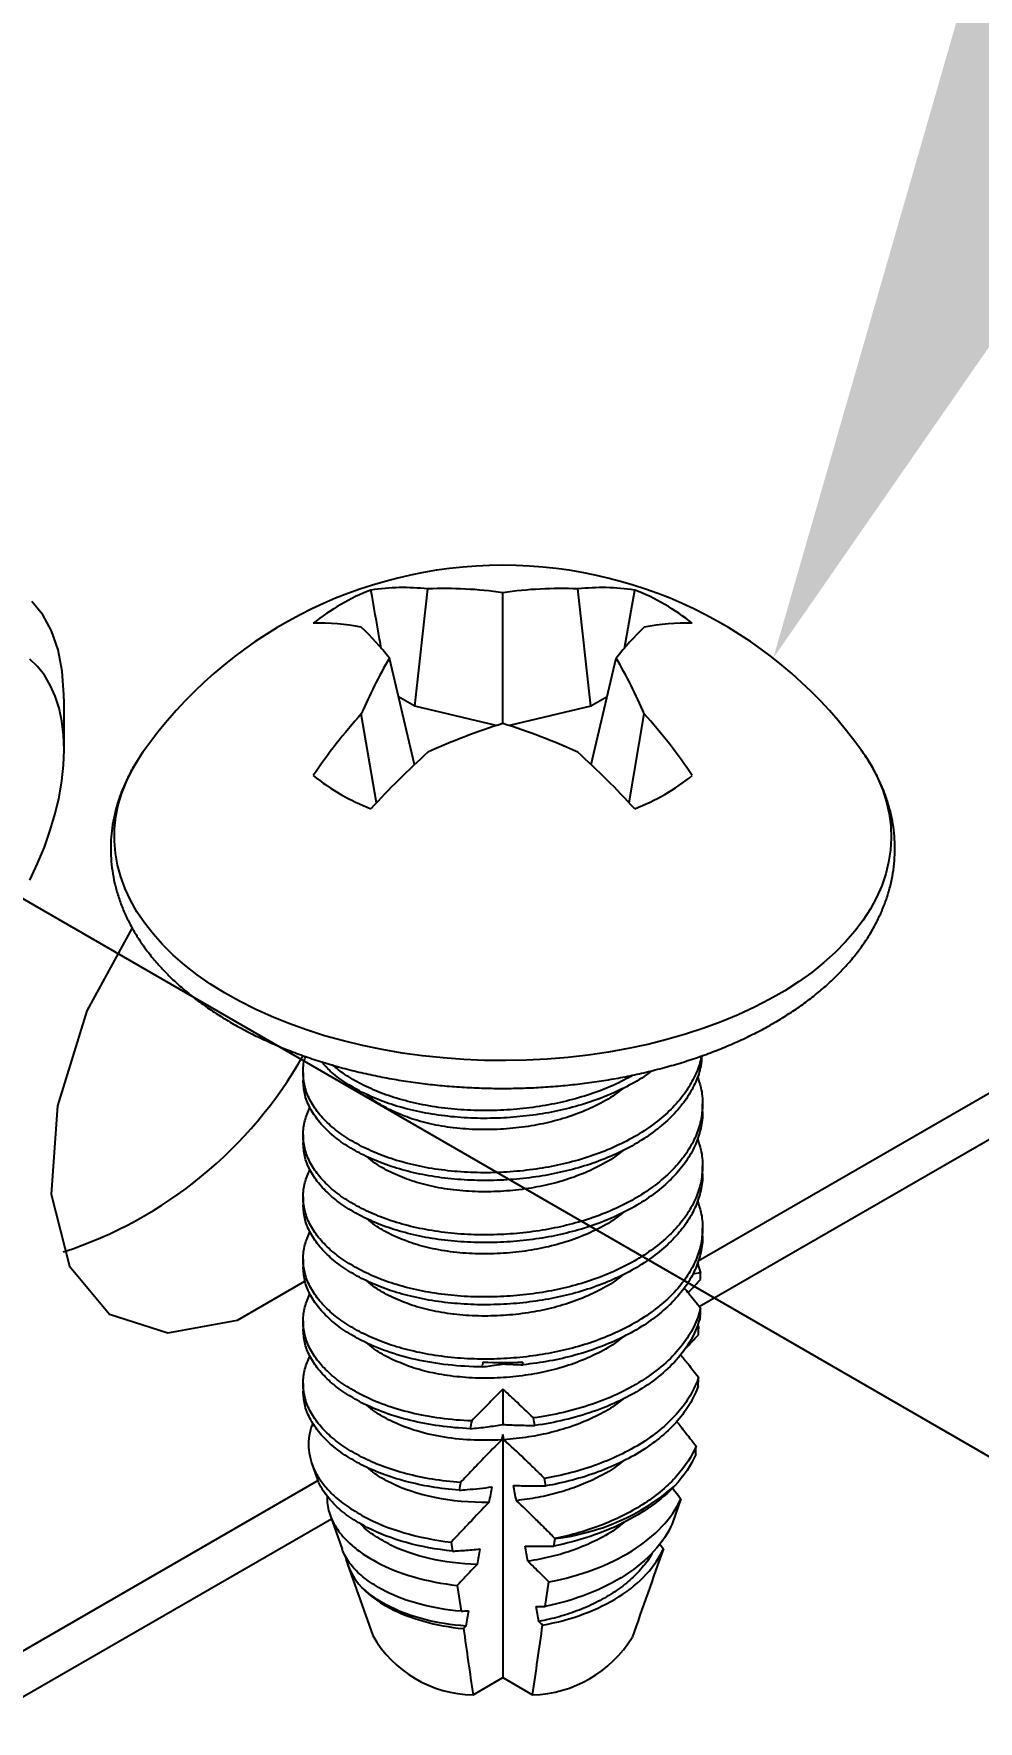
# Model space of a CAD drawing. Extents: x -3.9 to 19, y -12.2 to 0.
# Drawn here: x 5.119 to 5.507, y -4.594 to -3.901 of the extents above; entities that cross this region are included whole.
import ezdxf
from ezdxf import colors
from ezdxf.entities.mleader import LeaderData, LeaderLine
from ezdxf.math import Vec2, Vec3

# ---------------------------------------------------------------- set-up
doc = ezdxf.new("R2010")
doc.units = 0
doc.header["$LTSCALE"] = 0.5
doc.header["$MEASUREMENT"] = 0
doc.linetypes.add('CENTER', pattern=[2, 1.25, -0.25, 0.25, -0.25])
for name, color, linetype in [('Centerline', 210, 'CENTER'), ('FAB DWG', 221, 'CONTINUOUS'), ('Hardware', 242, 'CONTINUOUS'), ('Housing', 150, 'CONTINUOUS'), ('WallMount Bracket', 190, 'CONTINUOUS')]:
    doc.layers.add(name, color=color, linetype=linetype)
doc.styles.get("Standard").update_dxf_attribs({"font": 'arial.ttf'})

msp = doc.modelspace()

# ---------------------------------------------------------------- linework, layer by layer
at = {"layer": 'Centerline', "transparency": 16777216}
msp.add_line((5.076531, -4.234869), (7.29864, -5.517804), dxfattribs=at)
at = {"layer": 'Hardware', "linetype": 'Continuous', "lineweight": 25, "transparency": 16777216}
for p, q in [((5.275226, -4.177555), (5.280551, -4.129423)), ((5.347536, -4.177555), (5.342212, -4.129423)), ((5.361287, -4.153834), (5.365534, -4.129866)), ((5.311381, -4.184674), (5.311381, -4.130952)), ((5.275078, -4.201562), (5.264853, -4.157813)), ((5.347685, -4.201562), (5.35791, -4.157813)), ((5.131204, -4.195461), (5.131204, -4.174598)), ((5.275226, -4.177555), (5.268569, -4.173712)), ((5.308647, -4.185547), (5.275226, -4.177555)), ((5.347536, -4.177555), (5.314115, -4.185547)), ((5.354194, -4.173712), (5.347536, -4.177555)), ((5.259521, -4.217225), (5.253286, -4.180759)), ((5.363242, -4.217225), (5.369477, -4.180759)), ((5.229382, -4.328108), (5.229382, -4.331297)), ((5.393381, -4.344056), (5.393381, -4.340866)), ((5.229382, -4.353624), (5.229382, -4.356814)), ((5.393381, -4.369572), (5.393381, -4.366383)), ((5.229382, -4.379141), (5.229382, -4.382331)), ((5.393381, -4.395089), (5.393381, -4.391899)), ((5.229382, -4.404658), (5.229382, -4.407847)), ((5.391265, -4.406259), (5.392586, -4.410262)), ((5.392586, -4.410262), (5.389264, -4.410822)), ((5.229382, -4.430174), (5.229382, -4.433364)), ((5.391808, -4.432884), (5.390829, -4.433023)), ((5.391298, -4.431656), (5.391808, -4.432884)), ((5.311381, -4.447173), (5.311381, -4.447684)), ((5.229382, -4.455691), (5.229382, -4.458881)), ((5.311381, -4.458051), (5.311381, -4.472562)), ((5.311381, -4.476663), (5.311381, -4.576533)), ((5.23299, -4.488705), (5.235045, -4.494504)), ((5.384534, -4.503142), (5.380939, -4.513351)), ((5.240445, -4.509742), (5.24542, -4.523779)), ((5.290162, -4.520908), (5.290686, -4.524574)), ((5.332373, -4.522506), (5.332813, -4.519424)), ((5.332813, -4.519424), (5.33281, -4.519411)), ((5.375871, -4.521688), (5.377338, -4.523575)), ((5.247617, -4.52998), (5.257988, -4.559242)), ((5.292698, -4.538655), (5.294215, -4.549249)), ((5.328832, -4.547271), (5.330272, -4.537204)), ((5.265062, -4.547978), (5.265359, -4.547608)), ((5.299147, -4.583595), (5.311381, -4.576533)), ((5.311381, -4.576533), (5.323615, -4.583595))]:
    msp.add_line(p, q, dxfattribs=at)
at = {"layer": 'Hardware', "linetype": 'Continuous', "lineweight": 25, "transparency": 16777216, "flags": 128}
for points in [[(5.131129, -4.174596), (5.131188, -4.172845), (5.130484, -4.163243), (5.128749, -4.154436), (5.126017, -4.146604), (5.122444, -4.140049), (5.118001, -4.13454)], [(5.131204, -4.195461), (5.130975, -4.18945), (5.130289, -4.183749), (5.129152, -4.178398), (5.127573, -4.173439), (5.125562, -4.168906), (5.123135, -4.164835), (5.120309, -4.161254), (5.117107, -4.158192)], [(5.117107, -4.249002), (5.120309, -4.242242), (5.123135, -4.235401), (5.125562, -4.228528), (5.127573, -4.221674), (5.129152, -4.214891), (5.130289, -4.208229), (5.130975, -4.201736), (5.131204, -4.195461)], [(5.459163, -4.196488), (5.460108, -4.197864), (5.462982, -4.20252), (5.46542, -4.207259), (5.467413, -4.212066), (5.468957, -4.216929), (5.470046, -4.221832), (5.470678, -4.226762), (5.47085, -4.231704), (5.470563, -4.236645), (5.469816, -4.241569), (5.468613, -4.246463), (5.466957, -4.251313), (5.464852, -4.256105), (5.462304, -4.260824), (5.459322, -4.265458), (5.455912, -4.269993), (5.452086, -4.274415), (5.447855, -4.278713), (5.44323, -4.282873), (5.438224, -4.286884), (5.432853, -4.290734), (5.427132, -4.294412), (5.421077, -4.297908), (5.414706, -4.30121), (5.408037, -4.304311), (5.401089, -4.3072), (5.393882, -4.30987), (5.386438, -4.312313), (5.378777, -4.314522), (5.370922, -4.31649), (5.362895, -4.318212), (5.35472, -4.319683), (5.34642, -4.320898), (5.338019, -4.321854), (5.329541, -4.322549), (5.32101, -4.322979), (5.312452, -4.323145), (5.303891, -4.323046), (5.295351, -4.322681), (5.286857, -4.322052), (5.278435, -4.321161), (5.270107, -4.32001), (5.261898, -4.318603), (5.253832, -4.316944), (5.245932, -4.315037), (5.23822, -4.312888), (5.23072, -4.310503), (5.223452, -4.307889), (5.216438, -4.305053), (5.209697, -4.302005), (5.203249, -4.298752), (5.197114, -4.295303), (5.191307, -4.29167), (5.185847, -4.287862), (5.180749, -4.28389), (5.176028, -4.279766), (5.171697, -4.275502), (5.167768, -4.271109), (5.164254, -4.266602), (5.161164, -4.261991), (5.158507, -4.257292), (5.15629, -4.252517), (5.154521, -4.247681), (5.153204, -4.242796), (5.152344, -4.237878), (5.151941, -4.23294), (5.151999, -4.227997), (5.152516, -4.223062), (5.153491, -4.218151), (5.154921, -4.213277), (5.156803, -4.208455), (5.15913, -4.203697), (5.161896, -4.199019), (5.163599, -4.196488)]]:
    msp.add_lwpolyline(points, dxfattribs=at)
at = {"layer": 'Hardware', "linetype": 'Continuous', "lineweight": 25, "transparency": 16777216}
for centre, radius, start, end in [((5.311381, -4.300305), 0.180603, 35.088025, 144.911975), ((5.289385, -4.212886), 0.08903, 111.173443, 128.821181), ((5.270562, -4.217721), 0.088861, 83.545215, 98.629578), ((5.287738, -4.296056), 0.166788, 81.850485, 92.469624), ((5.335025, -4.296056), 0.166788, 87.530376, 98.149515), ((5.352201, -4.217721), 0.088861, 81.370422, 96.454785), ((5.333377, -4.212886), 0.08903, 51.178819, 68.826557), ((5.23707, -4.220709), 0.077267, 77.885451, 92.593717), ((5.385693, -4.220709), 0.077267, 87.406283, 102.114549), ((5.174094, -4.22919), 0.115464, 38.183037, 46.696604), ((5.448669, -4.22919), 0.115464, 133.303396, 141.816963), ((5.435889, -4.25842), 0.198432, 149.535047, 156.959914), ((5.186874, -4.25842), 0.198432, 23.040086, 30.464953), ((5.424302, -4.334404), 0.229899, 138.062745, 146.059802), ((5.391579, -4.439856), 0.267488, 107.446652, 114.524082), ((5.231184, -4.439856), 0.267488, 65.475918, 72.553348), ((5.198461, -4.334404), 0.229899, 33.940198, 41.937255), ((5.518567, -4.459076), 0.354398, 132.191049, 137.511631), ((5.104196, -4.459076), 0.354398, 42.488369, 47.808951), ((5.289385, -4.136681), 0.08903, 231.178819, 248.826557), ((5.333377, -4.136681), 0.08903, 291.173443, 308.821181), ((5.311381, -4.305405), 0.141768, 266.700402, 273.299598), ((5.322393, -4.428988), 0.091035, 276.572328, 310.881425), ((5.272907, -4.521078), 0.026797, 193.291218, 219.605402), ((5.29995, -4.535279), 0.048322, 209.728857, 269.048097), ((5.322273, -4.534069), 0.049544, 271.552597, 328.442026)]:
    msp.add_arc(centre, radius, start, end, dxfattribs=at)
for major_axis, ratio, start_param, end_param in [((0.06232, 0.51289), 0.1039059, 5.4291596, 5.4363953), ((0.055145, 0.579721), 0.1046832, 5.3006584, 5.308015), ((0.06232, 0.51289), 0.1039059, 5.3725775, 5.3795317), ((0.06232, 0.51289), 0.1039059, 0.9630014, 0.9677105), ((-0.06232, 0.51289), 0.1039059, 5.3174782, 5.3201839), ((0.055145, 0.579721), 0.1046832, 5.2431734, 5.2502348), ((-0.06232, 0.51289), 0.1039059, 5.2590503, 5.2662163), ((0.06232, 0.51289), 0.1039059, 1.0198508, 1.0271343), ((0.049465, 0.407094), 0.1039059, 0.8633264, 0.8704974), ((-0.049465, 0.407094), 0.1039059, 5.4128765, 5.419859), ((0.055145, 0.579721), 0.1046832, 5.1878026, 5.1946218), ((0.06232, 0.51289), 0.1039059, 1.0771032, 1.0841071), ((-0.049465, 0.407094), 0.1039059, 5.3340928, 5.3532803), ((-0.06232, 0.51289), 0.1039059, 5.2029567, 5.209856), ((0.049465, 0.407094), 0.1039059, 0.9316035, 0.951243), ((0.049465, 0.407094), 0.1039059, 1.0083206, 1.0267999), ((-0.049465, 0.407094), 0.1039059, 5.2601498, 5.2782512), ((0.049465, 0.407094), 0.1039059, 1.0808329, 1.0984225), ((-0.049465, 0.407094), 0.1039059, 5.1899061, 5.2071688)]:
    msp.add_ellipse((5.311381, -4.745145), major_axis=major_axis, ratio=ratio, start_param=start_param, end_param=end_param, dxfattribs=at)
for points, knots in [([(5.261468, -4.153865), (5.261242, -4.152592), (5.259817, -4.144592), (5.258411, -4.136592), (5.257228, -4.129866)], [0, 0, 0, 0, 0.1591343, 1, 1, 1, 1]), ([(5.163597, -4.196554), (5.162773, -4.197742), (5.160865, -4.200489), (5.158332, -4.204944), (5.15594, -4.209859), (5.15398, -4.214842), (5.152438, -4.219868), (5.151316, -4.224924), (5.150612, -4.229994), (5.150323, -4.235065), (5.150446, -4.240125), (5.150977, -4.245163), (5.151914, -4.250167), (5.153254, -4.255128), (5.154995, -4.260037), (5.157135, -4.264883), (5.159673, -4.269658), (5.162606, -4.274349), (5.165929, -4.278945), (5.169638, -4.283431), (5.173722, -4.287794), (5.178172, -4.292021), (5.182973, -4.296098), (5.188111, -4.300012), (5.19357, -4.303752), (5.199332, -4.307309), (5.205379, -4.310673), (5.211694, -4.313837), (5.218257, -4.316795), (5.225052, -4.319539), (5.232059, -4.322066), (5.23926, -4.324371), (5.246638, -4.326449), (5.254174, -4.328297), (5.261849, -4.329913), (5.269644, -4.331292), (5.27754, -4.332432), (5.285519, -4.333333), (5.29356, -4.333991), (5.301643, -4.334406), (5.309751, -4.334577), (5.317862, -4.334504), (5.325957, -4.334187), (5.334016, -4.333627), (5.34202, -4.332824), (5.34995, -4.33178), (5.357786, -4.330497), (5.365509, -4.328977), (5.373101, -4.327223), (5.380543, -4.325237), (5.387817, -4.323024), (5.394906, -4.320586), (5.40179, -4.317928), (5.408453, -4.315054), (5.414879, -4.311969), (5.421049, -4.308677), (5.426946, -4.305184), (5.432554, -4.301496), (5.437855, -4.297622), (5.442832, -4.293569), (5.447467, -4.289347), (5.451744, -4.284969), (5.455648, -4.280446), (5.459164, -4.275795), (5.462281, -4.271032), (5.464988, -4.266174), (5.46728, -4.261239), (5.469152, -4.256247), (5.470603, -4.251213), (5.471634, -4.246153), (5.472249, -4.241082), (5.472448, -4.236012), (5.472237, -4.230955), (5.471618, -4.225924), (5.470593, -4.220928), (5.469167, -4.215978), (5.467338, -4.211082), (5.465118, -4.206248), (5.462473, -4.201499), (5.460258, -4.19795), (5.458812, -4.196033), (5.458503, -4.195624)], [0, 0, 0, 0, 0.0097741, 0.0226047, 0.0353226, 0.0479229, 0.0604082, 0.0727886, 0.0850817, 0.0973108, 0.1095033, 0.121686, 0.1338816, 0.1461189, 0.1584233, 0.1708155, 0.1833096, 0.1959133, 0.2086268, 0.2214439, 0.2343533, 0.2473404, 0.2603888, 0.2734825, 0.2866068, 0.2997492, 0.3128997, 0.3260487, 0.3391912, 0.3523241, 0.3654455, 0.3785545, 0.3916511, 0.4047358, 0.4178096, 0.4308735, 0.4439288, 0.4569772, 0.4700201, 0.4830592, 0.496096, 0.5091323, 0.5221696, 0.5352092, 0.5482527, 0.5613019, 0.5743584, 0.587424, 0.6005001, 0.6135883, 0.62669, 0.6398064, 0.6529381, 0.6660857, 0.6792487, 0.6924259, 0.7056148, 0.7188114, 0.7320078, 0.7451939, 0.7583576, 0.7714843, 0.7845571, 0.7975578, 0.8104691, 0.8232761, 0.8359689, 0.8485439, 0.8610053, 0.8733652, 0.8856423, 0.8978611, 0.9100496, 0.9222325, 0.9344348, 0.9466846, 0.9590064, 0.9714196, 0.983937, 0.9965646, 1, 1, 1, 1]), ([(5.253399, -4.358353), (5.251036, -4.357044), (5.246246, -4.35439), (5.240332, -4.349774), (5.235473, -4.344719), (5.231946, -4.339296), (5.229795, -4.333653), (5.229226, -4.327954), (5.229498, -4.32385), (5.230337, -4.32172), (5.230449, -4.321437)], [0, 0, 0, 0, 0.1350053, 0.2735608, 0.4145893, 0.5568878, 0.6991862, 0.8402147, 0.9787702, 1, 1, 1, 1]), ([(5.253399, -4.336026), (5.251043, -4.334715), (5.246269, -4.332057), (5.240724, -4.327842), (5.238038, -4.32486), (5.236865, -4.323557)], [0, 0, 0, 0, 0.35427812, 0.71787251, 1, 1, 1, 1]), ([(5.393115, -4.321154), (5.393005, -4.322589), (5.39273, -4.326197), (5.390766, -4.331848), (5.387446, -4.338088), (5.382752, -4.344153), (5.376753, -4.349933), (5.369537, -4.355264), (5.361285, -4.359996), (5.352229, -4.364013), (5.342633, -4.367242), (5.332661, -4.369665), (5.322344, -4.371344), (5.311693, -4.372298), (5.300848, -4.372463), (5.290096, -4.371804), (5.279717, -4.370332), (5.270006, -4.36808), (5.261098, -4.365191), (5.255943, -4.362748), (5.253399, -4.361543)], [0, 0, 0, 0, 0.0363524, 0.0914189, 0.1464853, 0.2029998, 0.260523, 0.3185642, 0.3766054, 0.4341285, 0.490643, 0.5457094, 0.6007759, 0.6572904, 0.7148135, 0.7728547, 0.8308959, 0.8884191, 0.9449336, 1, 1, 1, 1]), ([(5.392745, -4.321281), (5.392713, -4.321606), (5.392465, -4.3241), (5.390719, -4.328654), (5.387459, -4.3349), (5.382749, -4.340963), (5.376754, -4.346744), (5.369536, -4.352074), (5.361286, -4.356807), (5.352229, -4.360824), (5.342633, -4.364052), (5.332661, -4.366475), (5.322344, -4.368154), (5.311693, -4.369109), (5.300848, -4.369274), (5.290096, -4.368615), (5.279717, -4.367142), (5.270006, -4.36489), (5.261098, -4.362001), (5.255943, -4.359559), (5.253399, -4.358353)], [0, 0, 0, 0, 0.0084936, 0.065152, 0.1218104, 0.1799587, 0.2391448, 0.298864, 0.3585832, 0.4177693, 0.4759176, 0.532576, 0.5892344, 0.6473827, 0.7065688, 0.766288, 0.8260072, 0.8851933, 0.9433416, 1, 1, 1, 1]), ([(5.253399, -4.361543), (5.251035, -4.360233), (5.246246, -4.35758), (5.240333, -4.352963), (5.23547, -4.347909), (5.23196, -4.342485), (5.229771, -4.33691), (5.229526, -4.33314), (5.229406, -4.331297)], [0, 0, 0, 0, 0.161612, 0.3274739, 0.496296, 0.6666385, 0.8369811, 1, 1, 1, 1]), ([(5.253399, -4.332837), (5.251013, -4.331535), (5.246568, -4.329111), (5.243109, -4.326272), (5.241507, -4.324958)], [0, 0, 0, 0, 0.5368667, 1, 1, 1, 1]), ([(5.372525, -4.327312), (5.371492, -4.328102), (5.3681, -4.330694), (5.361246, -4.33446), (5.352239, -4.338502), (5.34263, -4.341724), (5.332662, -4.344149), (5.322344, -4.345827), (5.311693, -4.346782), (5.300848, -4.346947), (5.290096, -4.346288), (5.279717, -4.344815), (5.270006, -4.342563), (5.261098, -4.339674), (5.255943, -4.337232), (5.253399, -4.336026)], [0, 0, 0, 0, 0.0359715, 0.1180825, 0.1994606, 0.2794117, 0.3573143, 0.4352169, 0.5151681, 0.5965462, 0.6786572, 0.7607682, 0.8421463, 0.9220974, 1, 1, 1, 1]), ([(5.364805, -4.329072), (5.363592, -4.329792), (5.359695, -4.332104), (5.352196, -4.335285), (5.342641, -4.338541), (5.332659, -4.340957), (5.322345, -4.342638), (5.311693, -4.343592), (5.300848, -4.343757), (5.290096, -4.343098), (5.279717, -4.341625), (5.270006, -4.339373), (5.261098, -4.336484), (5.255943, -4.334042), (5.253399, -4.332837)], [0, 0, 0, 0, 0.0399967, 0.1285801, 0.2156102, 0.3004103, 0.3852105, 0.4722406, 0.560824, 0.6502052, 0.7395863, 0.8281698, 0.9151998, 1, 1, 1, 1]), ([(5.39127, -4.329694), (5.391806, -4.331221), (5.393128, -4.334979), (5.393583, -4.341069), (5.392881, -4.347738), (5.390797, -4.354177), (5.387437, -4.360415), (5.382755, -4.36648), (5.376752, -4.37226), (5.369537, -4.377591), (5.361285, -4.382324), (5.352229, -4.386341), (5.342633, -4.389569), (5.332661, -4.391992), (5.322344, -4.393671), (5.311693, -4.394625), (5.300848, -4.39479), (5.290096, -4.394131), (5.279717, -4.392659), (5.270006, -4.390407), (5.261098, -4.387518), (5.255943, -4.385075), (5.253399, -4.38387)], [0, 0, 0, 0, 0.0352429, 0.0867383, 0.1373308, 0.186627, 0.2359231, 0.2865156, 0.338011, 0.3899702, 0.4419294, 0.4934249, 0.5440173, 0.5933135, 0.6426096, 0.6932021, 0.7446975, 0.7966567, 0.8486159, 0.9001114, 0.9507038, 1, 1, 1, 1]), ([(5.265359, -4.343475), (5.263077, -4.342269), (5.259335, -4.340291), (5.256612, -4.337914), (5.25555, -4.336986)], [0, 0, 0, 0, 0.6098783, 1, 1, 1, 1]), ([(5.360599, -4.334607), (5.35956, -4.335451), (5.356325, -4.33808), (5.349616, -4.341771), (5.340867, -4.345538), (5.331503, -4.348354), (5.321731, -4.350279), (5.311606, -4.35139), (5.30128, -4.351605), (5.291118, -4.350886), (5.281537, -4.349237), (5.272775, -4.34681), (5.267807, -4.344576), (5.265359, -4.343475)], [0, 0, 0, 0, 0.0460593, 0.1435048, 0.2396997, 0.3334878, 0.4255216, 0.5202311, 0.6169778, 0.7145643, 0.8117291, 0.907243, 1, 1, 1, 1]), ([(5.253399, -4.38387), (5.251036, -4.382561), (5.246246, -4.379907), (5.240332, -4.375291), (5.235474, -4.370236), (5.231942, -4.364812), (5.229812, -4.359171), (5.229163, -4.353466), (5.229829, -4.347839), (5.231396, -4.34421), (5.232167, -4.342424)], [0, 0, 0, 0, 0.1212819, 0.2457532, 0.3724459, 0.5002797, 0.6281134, 0.7548062, 0.8792774, 1, 1, 1, 1]), ([(5.393357, -4.344057), (5.393365, -4.344135), (5.393599, -4.346444), (5.392773, -4.35093), (5.390826, -4.357366), (5.387429, -4.363605), (5.382757, -4.36967), (5.376752, -4.37545), (5.369537, -4.38078), (5.361285, -4.385513), (5.352229, -4.38953), (5.342633, -4.392758), (5.332661, -4.395182), (5.322344, -4.39686), (5.311693, -4.397815), (5.300848, -4.39798), (5.290096, -4.397321), (5.279717, -4.395848), (5.270006, -4.393596), (5.261098, -4.390707), (5.255943, -4.388265), (5.253399, -4.38706)], [0, 0, 0, 0, 0.0019345, 0.0572249, 0.1110986, 0.1649723, 0.2202627, 0.2765399, 0.333324, 0.390108, 0.4463852, 0.5016756, 0.5555493, 0.609423, 0.6647134, 0.7209906, 0.7777747, 0.8345587, 0.8908359, 0.9461263, 1, 1, 1, 1]), ([(5.253399, -4.38706), (5.251035, -4.38575), (5.246246, -4.383097), (5.240333, -4.37848), (5.23547, -4.373426), (5.23196, -4.368001), (5.229771, -4.362427), (5.229526, -4.358657), (5.229406, -4.356813)], [0, 0, 0, 0, 0.161612, 0.3274739, 0.496296, 0.6666385, 0.8369811, 1, 1, 1, 1]), ([(5.39127, -4.35521), (5.391806, -4.356737), (5.393128, -4.360495), (5.393583, -4.366585), (5.392881, -4.373255), (5.390797, -4.379694), (5.387437, -4.385931), (5.382755, -4.391997), (5.376752, -4.397777), (5.369537, -4.403108), (5.361285, -4.40784), (5.352229, -4.411857), (5.342633, -4.415086), (5.332661, -4.417509), (5.322344, -4.419187), (5.311693, -4.420142), (5.300848, -4.420307), (5.290096, -4.419648), (5.279717, -4.418175), (5.270006, -4.415923), (5.261098, -4.413034), (5.255943, -4.410592), (5.253399, -4.409387)], [0, 0, 0, 0, 0.0352429, 0.0867383, 0.1373308, 0.186627, 0.2359231, 0.2865156, 0.338011, 0.3899702, 0.4419294, 0.4934249, 0.5440173, 0.5933135, 0.6426096, 0.6932021, 0.7446975, 0.7966567, 0.8486159, 0.9001114, 0.9507038, 1, 1, 1, 1]), ([(5.265359, -4.368992), (5.263077, -4.367785), (5.259335, -4.365807), (5.256612, -4.36343), (5.25555, -4.362503)], [0, 0, 0, 0, 0.6098783, 1, 1, 1, 1]), ([(5.360599, -4.360124), (5.35956, -4.360968), (5.356325, -4.363597), (5.349616, -4.367288), (5.340867, -4.371054), (5.331503, -4.373871), (5.321731, -4.375796), (5.311606, -4.376907), (5.30128, -4.377122), (5.291118, -4.376403), (5.281537, -4.374753), (5.272775, -4.372327), (5.267807, -4.370092), (5.265359, -4.368992)], [0, 0, 0, 0, 0.0460593, 0.1435048, 0.2396997, 0.3334878, 0.4255216, 0.5202311, 0.6169778, 0.7145643, 0.8117291, 0.907243, 1, 1, 1, 1]), ([(5.253399, -4.409387), (5.251036, -4.408077), (5.246246, -4.405424), (5.240332, -4.400807), (5.235474, -4.395753), (5.231942, -4.390329), (5.229812, -4.384688), (5.229163, -4.378982), (5.229829, -4.373356), (5.231396, -4.369727), (5.232167, -4.36794)], [0, 0, 0, 0, 0.1212819, 0.2457532, 0.3724459, 0.5002797, 0.6281134, 0.7548062, 0.8792774, 1, 1, 1, 1]), ([(5.393357, -4.369573), (5.393365, -4.369651), (5.393599, -4.37196), (5.392773, -4.376447), (5.390826, -4.382883), (5.387429, -4.389121), (5.382757, -4.395187), (5.376752, -4.400966), (5.369537, -4.406297), (5.361285, -4.41103), (5.352229, -4.415047), (5.342633, -4.418275), (5.332661, -4.420698), (5.322344, -4.422377), (5.311693, -4.423332), (5.300848, -4.423497), (5.290096, -4.422838), (5.279717, -4.421365), (5.270006, -4.419113), (5.261098, -4.416224), (5.255943, -4.413782), (5.253399, -4.412576)], [0, 0, 0, 0, 0.0019345, 0.0572249, 0.1110986, 0.1649723, 0.2202627, 0.2765399, 0.333324, 0.390108, 0.4463852, 0.5016756, 0.5555493, 0.609423, 0.6647134, 0.7209906, 0.7777747, 0.8345587, 0.8908359, 0.9461263, 1, 1, 1, 1]), ([(5.253399, -4.412576), (5.251035, -4.411267), (5.246246, -4.408613), (5.240333, -4.403997), (5.23547, -4.398942), (5.23196, -4.393518), (5.229771, -4.387943), (5.229526, -4.384173), (5.229406, -4.38233)], [0, 0, 0, 0, 0.161612, 0.3274739, 0.496296, 0.6666385, 0.8369811, 1, 1, 1, 1]), ([(5.39127, -4.380727), (5.391806, -4.382254), (5.393128, -4.386012), (5.393583, -4.392102), (5.392881, -4.398772), (5.390797, -4.40521), (5.387437, -4.411448), (5.382755, -4.417514), (5.376752, -4.423293), (5.369537, -4.428624), (5.361285, -4.433357), (5.352229, -4.437374), (5.342633, -4.440602), (5.332661, -4.443025), (5.322344, -4.444704), (5.311693, -4.445659), (5.300848, -4.445824), (5.290096, -4.445165), (5.279717, -4.443692), (5.270006, -4.44144), (5.261098, -4.438551), (5.255943, -4.436109), (5.253399, -4.434903)], [0, 0, 0, 0, 0.0352429, 0.0867383, 0.1373308, 0.186627, 0.2359231, 0.2865156, 0.338011, 0.3899702, 0.4419294, 0.4934249, 0.5440173, 0.5933135, 0.6426096, 0.6932021, 0.7446975, 0.7966567, 0.8486159, 0.9001114, 0.9507038, 1, 1, 1, 1]), ([(5.360599, -4.385641), (5.35956, -4.386485), (5.356325, -4.389114), (5.349616, -4.392804), (5.340867, -4.396571), (5.331503, -4.399387), (5.321731, -4.401312), (5.311606, -4.402424), (5.30128, -4.402638), (5.291118, -4.40192), (5.281537, -4.40027), (5.272775, -4.397843), (5.267807, -4.395609), (5.265359, -4.394508)], [0, 0, 0, 0, 0.0460593, 0.1435048, 0.2396997, 0.3334878, 0.4255216, 0.5202311, 0.6169778, 0.7145643, 0.8117291, 0.907243, 1, 1, 1, 1]), ([(5.253399, -4.434903), (5.251036, -4.433594), (5.246246, -4.43094), (5.240332, -4.426324), (5.235474, -4.421269), (5.231942, -4.415845), (5.229812, -4.410205), (5.229163, -4.404499), (5.229829, -4.398873), (5.231396, -4.395244), (5.232167, -4.393457)], [0, 0, 0, 0, 0.1212819, 0.2457532, 0.3724459, 0.5002797, 0.6281134, 0.7548062, 0.8792774, 1, 1, 1, 1]), ([(5.265359, -4.394508), (5.263077, -4.393302), (5.259335, -4.391324), (5.256612, -4.388947), (5.25555, -4.38802)], [0, 0, 0, 0, 0.6098783, 1, 1, 1, 1]), ([(5.393357, -4.39509), (5.393365, -4.395168), (5.393599, -4.397477), (5.392773, -4.401963), (5.390826, -4.408399), (5.387429, -4.414638), (5.382757, -4.420703), (5.376752, -4.426483), (5.369417, -4.431903), (5.360865, -4.436776), (5.351303, -4.440937), (5.341168, -4.44421), (5.330627, -4.446656), (5.323396, -4.447596), (5.319762, -4.448069)], [0, 0, 0, 0, 0.0031043, 0.0918276, 0.1782776, 0.2647276, 0.3534509, 0.4437578, 0.5348779, 0.6305552, 0.7252918, 0.8182019, 0.9086168, 1, 1, 1, 1]), ([(5.253399, -4.438093), (5.251035, -4.436783), (5.246246, -4.43413), (5.240333, -4.429513), (5.23547, -4.424459), (5.23196, -4.419035), (5.229771, -4.41346), (5.229526, -4.40969), (5.229406, -4.407847)], [0, 0, 0, 0, 0.161612, 0.3274739, 0.496296, 0.6666385, 0.8369811, 1, 1, 1, 1]), ([(5.265359, -4.420025), (5.263077, -4.418819), (5.259335, -4.416841), (5.256612, -4.414464), (5.25555, -4.413536)], [0, 0, 0, 0, 0.6098783, 1, 1, 1, 1]), ([(5.360599, -4.411157), (5.35956, -4.412001), (5.356325, -4.41463), (5.349616, -4.418321), (5.340867, -4.422088), (5.331503, -4.424904), (5.321731, -4.426829), (5.311606, -4.42794), (5.30128, -4.428155), (5.291118, -4.427436), (5.281537, -4.425787), (5.272775, -4.42336), (5.267807, -4.421126), (5.265359, -4.420025)], [0, 0, 0, 0, 0.0460593, 0.1435048, 0.2396997, 0.3334878, 0.4255216, 0.5202311, 0.6169778, 0.7145643, 0.8117291, 0.907243, 1, 1, 1, 1]), ([(5.387467, -4.418452), (5.387812, -4.418087), (5.389494, -4.416305), (5.39117, -4.414509), (5.392502, -4.413082)], [0, 0, 0, 0, 0.2050042, 1, 1, 1, 1]), ([(5.253399, -4.46042), (5.251036, -4.459111), (5.246246, -4.456457), (5.240332, -4.451841), (5.235474, -4.446786), (5.231942, -4.441362), (5.229812, -4.435721), (5.229163, -4.430016), (5.229829, -4.424389), (5.231396, -4.42076), (5.232167, -4.418974)], [0, 0, 0, 0, 0.1212819, 0.2457532, 0.3724459, 0.5002797, 0.6281134, 0.7548062, 0.8792774, 1, 1, 1, 1]), ([(5.385792, -4.416444), (5.386437, -4.417214), (5.388709, -4.419931), (5.39095, -4.4227), (5.392556, -4.424684)], [0, 0, 0, 0, 0.2834241, 1, 1, 1, 1]), ([(5.392556, -4.424684), (5.391947, -4.427349), (5.391027, -4.429901), (5.388555, -4.43495), (5.386982, -4.437476), (5.381239, -4.444909), (5.37602, -4.449661), (5.363412, -4.45796), (5.35604, -4.461494), (5.344323, -4.465542), (5.340311, -4.466686), (5.332241, -4.468561), (5.328174, -4.469301), (5.32393, -4.469884)], [0, 0, 0, 0, 0.125, 0.125, 0.25, 0.25, 0.5, 0.5, 0.75, 0.75, 0.875, 0.875, 1, 1, 1, 1]), ([(5.392468, -4.428247), (5.391836, -4.430874), (5.390904, -4.433386), (5.388415, -4.438377), (5.386839, -4.440872), (5.381115, -4.448212), (5.375942, -4.452903), (5.363479, -4.461104), (5.356204, -4.464605), (5.344637, -4.468633), (5.340676, -4.469776), (5.332702, -4.471657), (5.328694, -4.472401), (5.324511, -4.472993)], [0, 0, 0, 0, 0.125, 0.125, 0.25, 0.25, 0.5, 0.5, 0.75, 0.75, 0.875, 0.875, 1, 1, 1, 1]), ([(5.253399, -4.46361), (5.251035, -4.4623), (5.246246, -4.459647), (5.240333, -4.45503), (5.23547, -4.449976), (5.23196, -4.444551), (5.229771, -4.438977), (5.229526, -4.435207), (5.229406, -4.433363)], [0, 0, 0, 0, 0.161612, 0.3274739, 0.496296, 0.6666385, 0.8369811, 1, 1, 1, 1]), ([(5.302838, -4.448907), (5.293468, -4.448823), (5.28415, -4.447791), (5.267232, -4.444027), (5.259653, -4.441306), (5.253399, -4.438093)], [0, 0, 0, 0, 0.5, 0.5, 1, 1, 1, 1]), ([(5.265359, -4.445542), (5.263077, -4.444335), (5.25933, -4.442354), (5.256603, -4.439973), (5.255537, -4.439042)], [0, 0, 0, 0, 0.60893543, 1, 1, 1, 1]), ([(5.360527, -4.43673), (5.359511, -4.437555), (5.356299, -4.440164), (5.349615, -4.443837), (5.340867, -4.447604), (5.331503, -4.450421), (5.321731, -4.452345), (5.311606, -4.453457), (5.30128, -4.453672), (5.291118, -4.452953), (5.281537, -4.451303), (5.272775, -4.448877), (5.267807, -4.446642), (5.265359, -4.445542)], [0, 0, 0, 0, 0.0450664, 0.1426134, 0.2389083, 0.3327941, 0.4249237, 0.5197318, 0.6165791, 0.7142673, 0.8115332, 0.9071465, 1, 1, 1, 1]), ([(5.385257, -4.442675), (5.386133, -4.441734), (5.388282, -4.439422), (5.390425, -4.437099), (5.391695, -4.435721)], [0, 0, 0, 0, 0.4073277, 1, 1, 1, 1]), ([(5.253399, -4.485937), (5.251036, -4.484627), (5.246246, -4.481974), (5.240332, -4.477357), (5.235474, -4.472303), (5.231942, -4.466879), (5.229812, -4.461238), (5.229163, -4.455532), (5.229829, -4.449906), (5.231396, -4.446277), (5.232167, -4.44449)], [0, 0, 0, 0, 0.1212819, 0.2457532, 0.3724459, 0.5002797, 0.6281134, 0.7548062, 0.8792774, 1, 1, 1, 1]), ([(5.302838, -4.448907), (5.305074, -4.448647), (5.307328, -4.448343), (5.309606, -4.447979), (5.310196, -4.447885), (5.310788, -4.447786), (5.311381, -4.447684)], [0, 0, 0, 0, 0.00027735878, 0.00027735878, 0.00027735878, 0.00034918588, 0.00034918588, 0.00034918588, 0.00034918588]), ([(5.311381, -4.447684), (5.311392, -4.447684), (5.311402, -4.447685), (5.311413, -4.447686), (5.312815, -4.447773), (5.314211, -4.447846), (5.315602, -4.447909), (5.316993, -4.447972), (5.318379, -4.448025), (5.319762, -4.448069)], [0.00027601626, 0.00027601626, 0.00027601626, 0.00027601626, 0.00027735034, 0.00027735034, 0.00027735034, 0.0004555399, 0.0004555399, 0.0004555399, 0.00063375018, 0.00063375018, 0.00063375018, 0.00063375018]), ([(5.38424, -4.44377), (5.385307, -4.44508), (5.387824, -4.448175), (5.390315, -4.451311), (5.39175, -4.453119)], [0, 0, 0, 0, 0.4235535, 1, 1, 1, 1]), ([(5.39175, -4.453119), (5.390984, -4.455484), (5.389976, -4.457754), (5.387389, -4.462337), (5.385814, -4.464619), (5.380252, -4.471318), (5.37541, -4.475584), (5.363944, -4.483121), (5.357332, -4.486384), (5.346797, -4.490259), (5.343184, -4.491384), (5.335884, -4.49329), (5.332244, -4.49406), (5.328475, -4.494702)], [0, 0, 0, 0, 0.125, 0.125, 0.25, 0.25, 0.5, 0.5, 0.75, 0.75, 0.875, 0.875, 1, 1, 1, 1]), ([(5.253399, -4.489126), (5.251035, -4.487817), (5.246246, -4.485163), (5.240333, -4.480547), (5.23547, -4.475492), (5.23196, -4.470068), (5.229771, -4.464493), (5.229526, -4.460723), (5.229406, -4.45888)], [0, 0, 0, 0, 0.161612, 0.3274739, 0.496296, 0.6666385, 0.8369811, 1, 1, 1, 1]), ([(5.298599, -4.471133), (5.289966, -4.470797), (5.281489, -4.46965), (5.26609, -4.465942), (5.259181, -4.463391), (5.253399, -4.46042)], [0, 0, 0, 0, 0.5, 0.5, 1, 1, 1, 1]), ([(5.311381, -4.458051), (5.310644, -4.458789), (5.309907, -4.459529), (5.309171, -4.460272), (5.3074, -4.46206), (5.305634, -4.463861), (5.303873, -4.465671), (5.302111, -4.467483), (5.300353, -4.469304), (5.298599, -4.471133)], [0.00019487607, 0.00019487607, 0.00019487607, 0.00019487607, 0.00027736648, 0.00027736648, 0.00027736648, 0.00047596545, 0.00047596545, 0.00047596545, 0.00067461133, 0.00067461133, 0.00067461133, 0.00067461133]), ([(5.32393, -4.469884), (5.321433, -4.467451), (5.318925, -4.465046), (5.316404, -4.462683), (5.314736, -4.461119), (5.313061, -4.459573), (5.311381, -4.458051)], [0, 0, 0, 0, 0.00027736331, 0.00027736331, 0.00027736331, 0.00046099029, 0.00046099029, 0.00046099029, 0.00046099029]), ([(5.360648, -4.462152), (5.359594, -4.463009), (5.356351, -4.465647), (5.349641, -4.46934), (5.340922, -4.473103), (5.331591, -4.475904), (5.321854, -4.477881), (5.315207, -4.478495), (5.311836, -4.478806)], [0, 0, 0, 0, 0.09004302, 0.27705438, 0.46167986, 0.64171317, 0.81831024, 1, 1, 1, 1]), ([(5.391633, -4.456662), (5.390851, -4.45899), (5.389834, -4.461232), (5.387237, -4.465756), (5.385664, -4.468008), (5.38013, -4.474616), (5.375335, -4.478824), (5.36401, -4.486266), (5.357491, -4.489495), (5.3471, -4.493346), (5.343537, -4.494467), (5.336333, -4.496375), (5.332738, -4.49715), (5.329028, -4.497796)], [0, 0, 0, 0, 0.125, 0.125, 0.25, 0.25, 0.5, 0.5, 0.75, 0.75, 0.875, 0.875, 1, 1, 1, 1]), ([(5.298009, -4.474298), (5.289482, -4.473931), (5.281122, -4.47277), (5.265932, -4.469074), (5.259115, -4.466546), (5.253399, -4.46361)], [0, 0, 0, 0, 0.5, 0.5, 1, 1, 1, 1]), ([(5.265359, -4.471058), (5.263077, -4.469852), (5.259343, -4.467879), (5.256626, -4.465508), (5.25557, -4.464586)], [0, 0, 0, 0, 0.6113366, 1, 1, 1, 1]), ([(5.233447, -4.47198), (5.233202, -4.47252), (5.232255, -4.474604), (5.231622, -4.478335), (5.231548, -4.483086), (5.232524, -4.487826), (5.234504, -4.492481), (5.237457, -4.496999), (5.241611, -4.501579), (5.247075, -4.506135), (5.251889, -4.508937), (5.254296, -4.510338)], [0, 0, 0, 0, 0.0397399, 0.1531948, 0.2670033, 0.3804585, 0.4952345, 0.6103763, 0.7251521, 0.8625762, 1, 1, 1, 1]), ([(5.310915, -4.478864), (5.302463, -4.479364), (5.293814, -4.478916), (5.278077, -4.476165), (5.271027, -4.473876), (5.265359, -4.471058)], [0, 0, 0, 0, 0.5, 0.5, 1, 1, 1, 1]), ([(5.298009, -4.474298), (5.299177, -4.474193), (5.300348, -4.474078), (5.301525, -4.47395), (5.302702, -4.473822), (5.303885, -4.473682), (5.305073, -4.473528), (5.307155, -4.473257), (5.309256, -4.472941), (5.311381, -4.472562)], [0, 0, 0, 0, 0.00014651279, 0.00014651279, 0.00014651279, 0.00029302798, 0.00029302798, 0.00029302798, 0.00054979741, 0.00054979741, 0.00054979741, 0.00054979741]), ([(5.311381, -4.472562), (5.313446, -4.47268), (5.315497, -4.472767), (5.317539, -4.472835), (5.318707, -4.472873), (5.319871, -4.472905), (5.321033, -4.472931), (5.322195, -4.472957), (5.323354, -4.472977), (5.324511, -4.472993)], [0.00003769922, 0.00003769922, 0.00003769922, 0.00003769922, 0.00030076096, 0.00030076096, 0.00030076096, 0.00045117977, 0.00045117977, 0.00045117977, 0.00060160537, 0.00060160537, 0.00060160537, 0.00060160537]), ([(5.382749, -4.4713), (5.383019, -4.471634), (5.384498, -4.473463), (5.38715, -4.476841), (5.389531, -4.479886), (5.390722, -4.481408)], [0, 0, 0, 0, 0.1004255, 0.5502002, 1, 1, 1, 1]), ([(5.310915, -4.478864), (5.308439, -4.481355), (5.305974, -4.483875), (5.303519, -4.486413), (5.301924, -4.488063), (5.300332, -4.48972), (5.298743, -4.491384), (5.297154, -4.493048), (5.295569, -4.494718), (5.293985, -4.496393)], [0, 0, 0, 0, 0.00027735034, 0.00027735034, 0.00027735034, 0.00045753331, 0.00045753331, 0.00045753331, 0.00063773813, 0.00063773813, 0.00063773813, 0.00063773813]), ([(5.328475, -4.494702), (5.327104, -4.493338), (5.325729, -4.491981), (5.324352, -4.490633), (5.322974, -4.489286), (5.321593, -4.487948), (5.320208, -4.486621), (5.317434, -4.483963), (5.314643, -4.481349), (5.311836, -4.478806)], [0, 0, 0, 0, 0.00015314867, 0.00015314867, 0.00015314867, 0.00030630058, 0.00030630058, 0.00030630058, 0.00061321711, 0.00061321711, 0.00061321711, 0.00061321711]), ([(5.390722, -4.481408), (5.388986, -4.485556), (5.386358, -4.489713), (5.379271, -4.497692), (5.374817, -4.501494), (5.36447, -4.508288), (5.358584, -4.511276), (5.346062, -4.516165), (5.339436, -4.518066), (5.33281, -4.519411)], [0, 0, 0, 0, 0.25, 0.25, 0.5, 0.5, 0.75, 0.75, 1, 1, 1, 1]), ([(5.293985, -4.496393), (5.286191, -4.49583), (5.278627, -4.494597), (5.264859, -4.491001), (5.258664, -4.488642), (5.253399, -4.485937)], [0, 0, 0, 0, 0.5, 0.5, 1, 1, 1, 1]), ([(5.293424, -4.499541), (5.285734, -4.498953), (5.278281, -4.497714), (5.26471, -4.494134), (5.258601, -4.491799), (5.253399, -4.489126)], [0, 0, 0, 0, 0.5, 0.5, 1, 1, 1, 1]), ([(5.265359, -4.496575), (5.263078, -4.495368), (5.259324, -4.493384), (5.256593, -4.490998), (5.255522, -4.490063)], [0, 0, 0, 0, 0.6078654, 1, 1, 1, 1]), ([(5.360698, -4.487661), (5.359627, -4.488521), (5.356569, -4.490974), (5.350456, -4.494416), (5.3427, -4.497916), (5.334426, -4.500643), (5.325825, -4.502681), (5.319927, -4.503469), (5.316957, -4.503867)], [0, 0, 0, 0, 0.0998465, 0.2850282, 0.4682921, 0.6478384, 0.8225851, 1, 1, 1, 1]), ([(5.255583, -4.514838), (5.253164, -4.513472), (5.248277, -4.510712), (5.24331, -4.506583), (5.239857, -4.502898), (5.237574, -4.499769), (5.23596, -4.496957), (5.23534, -4.495159), (5.235107, -4.494482)], [0, 0, 0, 0, 0.2385022, 0.48182, 0.6238004, 0.7657809, 0.9118757, 1, 1, 1, 1]), ([(5.305667, -4.504572), (5.29805, -4.504677), (5.290443, -4.504), (5.276629, -4.501207), (5.270442, -4.499102), (5.265359, -4.496575)], [0, 0, 0, 0, 0.5, 0.5, 1, 1, 1, 1]), ([(5.315711, -4.497619), (5.317951, -4.497692), (5.320178, -4.497738), (5.322396, -4.497765), (5.323505, -4.497778), (5.324612, -4.497787), (5.325717, -4.497792), (5.326823, -4.497797), (5.327926, -4.497798), (5.329028, -4.497796)], [0, 0, 0, 0, 0.00028858623, 0.00028858623, 0.00028858623, 0.00043289767, 0.00043289767, 0.00043289767, 0.00057721246, 0.00057721246, 0.00057721246, 0.00057721246]), ([(5.381975, -4.497816), (5.379187, -4.500732), (5.376011, -4.503453), (5.368915, -4.508522), (5.36495, -4.510891), (5.356456, -4.515118), (5.351961, -4.516969), (5.342483, -4.520152), (5.337452, -4.521489), (5.332373, -4.522506)], [0, 0, 0, 0, 0.25, 0.25, 0.5, 0.5, 0.75, 0.75, 1, 1, 1, 1]), ([(5.23929, -4.501988), (5.23926, -4.502591), (5.239175, -4.504275), (5.239603, -4.50703), (5.240525, -4.510208), (5.241968, -4.513309), (5.243896, -4.516343), (5.246331, -4.519303), (5.24963, -4.522505), (5.253937, -4.525877), (5.257756, -4.528059), (5.259679, -4.529158)], [0, 0, 0, 0, 0.0597702, 0.1670499, 0.2743297, 0.3797754, 0.4852211, 0.5937293, 0.7022374, 0.850089, 1, 1, 1, 1]), ([(5.305667, -4.504572), (5.302969, -4.507356), (5.300283, -4.510167), (5.297605, -4.512993), (5.296266, -4.514407), (5.294928, -4.515825), (5.293593, -4.517246), (5.292448, -4.518465), (5.291305, -4.519685), (5.290162, -4.520908)], [0, 0, 0, 0, 0.00030453633, 0.00030453633, 0.00030453633, 0.00045684807, 0.00045684807, 0.00045684807, 0.00058739702, 0.00058739702, 0.00058739702, 0.00058739702]), ([(5.293424, -4.499541), (5.294517, -4.499469), (5.295614, -4.499388), (5.296714, -4.499299), (5.298396, -4.499163), (5.300087, -4.499005), (5.30179, -4.498819), (5.303494, -4.498634), (5.30521, -4.49842), (5.306941, -4.498169)], [0, 0, 0, 0, 0.00013866428, 0.00013866428, 0.00013866428, 0.00035061244, 0.00035061244, 0.00035061244, 0.00056267532, 0.00056267532, 0.00056267532, 0.00056267532]), ([(5.33281, -4.519411), (5.331502, -4.518085), (5.330191, -4.516764), (5.328877, -4.515451), (5.327564, -4.514138), (5.326247, -4.512833), (5.324927, -4.511536), (5.322284, -4.508939), (5.319628, -4.506376), (5.316957, -4.503867)], [0, 0, 0, 0, 0.00014689091, 0.00014689091, 0.00014689091, 0.00029378398, 0.00029378398, 0.00029378398, 0.000587968, 0.000587968, 0.000587968, 0.000587968]), ([(5.330272, -4.537204), (5.343103, -4.534812), (5.35501, -4.53036), (5.369227, -4.521445), (5.373384, -4.518084), (5.380107, -4.51095), (5.382761, -4.507077), (5.384534, -4.503142)], [0, 0, 0, 0, 0.5, 0.5, 0.75, 0.75, 1, 1, 1, 1]), ([(5.381057, -4.498696), (5.381442, -4.499183), (5.382607, -4.500656), (5.383761, -4.502145), (5.384534, -4.503142)], [0, 0, 0, 0, 0.3306494, 1, 1, 1, 1]), ([(5.254296, -4.510338), (5.259258, -4.513003), (5.264768, -4.515219), (5.276851, -4.518782), (5.283422, -4.520107), (5.290162, -4.520908)], [0, 0, 0, 0, 0.5, 0.5, 1, 1, 1, 1]), ([(5.265359, -4.522092), (5.263145, -4.520865), (5.258651, -4.518375), (5.254601, -4.515317), (5.25313, -4.513485), (5.252944, -4.513254)], [0, 0, 0, 0, 0.4590936, 0.9318322, 1, 1, 1, 1]), ([(5.361358, -4.512621), (5.360078, -4.513672), (5.356614, -4.516518), (5.349612, -4.520399), (5.340839, -4.524152), (5.331477, -4.527017), (5.32496, -4.528177), (5.321732, -4.528752)], [0, 0, 0, 0, 0.1307083, 0.353945, 0.574309, 0.7891455, 1, 1, 1, 1]), ([(5.380939, -4.513351), (5.379233, -4.517224), (5.376693, -4.521035), (5.370196, -4.52813), (5.366282, -4.531406), (5.357086, -4.537392), (5.35201, -4.539969), (5.340929, -4.544314), (5.334944, -4.546049), (5.328832, -4.547271)], [0, 0, 0, 0, 0.25, 0.25, 0.5, 0.5, 0.75, 0.75, 1, 1, 1, 1]), ([(5.263073, -4.541025), (5.260673, -4.53968), (5.257038, -4.537644), (5.253153, -4.534538), (5.250573, -4.532067), (5.248414, -4.529486), (5.246724, -4.526786), (5.245737, -4.524873), (5.245455, -4.523844), (5.245436, -4.523773)], [0, 0, 0, 0, 0.2756831, 0.4174118, 0.5591406, 0.7011013, 0.8430621, 0.9891336, 1, 1, 1, 1]), ([(5.300789, -4.530051), (5.294017, -4.529853), (5.287377, -4.529026), (5.275313, -4.526271), (5.269899, -4.524349), (5.265359, -4.522092)], [0, 0, 0, 0, 0.5, 0.5, 1, 1, 1, 1]), ([(5.290686, -4.524574), (5.291227, -4.524546), (5.291769, -4.524517), (5.292312, -4.524485), (5.293401, -4.524423), (5.294493, -4.524353), (5.295588, -4.524273), (5.297701, -4.524121), (5.299829, -4.523935), (5.301978, -4.523701)], [0.00006950813, 0.00006950813, 0.00006950813, 0.00006950813, 0.00013866367, 0.00013866367, 0.00013866367, 0.00027732827, 0.00027732827, 0.00027732827, 0.00054469233, 0.00054469233, 0.00054469233, 0.00054469233]), ([(5.320567, -4.522545), (5.322709, -4.522565), (5.324843, -4.522567), (5.326971, -4.522557), (5.328035, -4.522552), (5.329097, -4.522543), (5.330158, -4.522532), (5.330897, -4.522525), (5.331635, -4.522516), (5.332373, -4.522506)], [0, 0, 0, 0, 0.00027907991, 0.00027907991, 0.00027907991, 0.00041862837, 0.00041862837, 0.00041862837, 0.00051575726, 0.00051575726, 0.00051575726, 0.00051575726]), ([(5.372717, -4.525279), (5.372617, -4.5255), (5.371673, -4.527596), (5.368712, -4.531407), (5.363773, -4.536577), (5.357607, -4.541286), (5.350573, -4.545422), (5.342871, -4.54886), (5.334732, -4.55163), (5.329029, -4.552875), (5.326216, -4.553489)], [0, 0, 0, 0, 0.0166418, 0.1572733, 0.3008814, 0.4460261, 0.587916, 0.7283697, 0.8660374, 1, 1, 1, 1]), ([(5.327725, -4.554996), (5.333639, -4.553903), (5.339251, -4.552364), (5.349882, -4.548381), (5.354785, -4.54597), (5.363439, -4.540493), (5.367252, -4.537375), (5.373366, -4.530782), (5.375757, -4.527215), (5.377338, -4.523575)], [0, 0, 0, 0, 0.25, 0.25, 0.5, 0.5, 0.75, 0.75, 1, 1, 1, 1]), ([(5.259679, -4.529158), (5.264232, -4.531584), (5.269308, -4.533597), (5.280489, -4.536811), (5.286484, -4.537969), (5.292698, -4.538655)], [0, 0, 0, 0, 0.5, 0.5, 1, 1, 1, 1]), ([(5.300789, -4.530051), (5.29914, -4.531789), (5.297494, -4.533534), (5.295852, -4.535285), (5.294799, -4.536406), (5.293748, -4.537529), (5.292698, -4.538655)], [0, 0, 0, 0, 0.00018743537, 0.00018743537, 0.00018743537, 0.00030748815, 0.00030748815, 0.00030748815, 0.00030748815]), ([(5.330272, -4.537204), (5.329055, -4.535977), (5.327836, -4.534756), (5.326615, -4.533543), (5.324992, -4.531932), (5.323365, -4.530333), (5.321732, -4.528752)], [0.0000446368, 0.0000446368, 0.0000446368, 0.0000446368, 0.00018101147, 0.00018101147, 0.00018101147, 0.000362095, 0.000362095, 0.000362095, 0.000362095]), ([(5.294215, -4.549249), (5.288288, -4.548732), (5.282703, -4.547779), (5.272202, -4.545014), (5.267345, -4.543205), (5.263073, -4.541025)], [0, 0, 0, 0, 0.5, 0.5, 1, 1, 1, 1]), ([(5.265062, -4.547978), (5.269215, -4.550168), (5.273844, -4.551968), (5.284029, -4.55481), (5.289556, -4.555826), (5.295238, -4.556393)], [0, 0, 0, 0, 0.5, 0.5, 1, 1, 1, 1]), ([(5.296221, -4.555339), (5.290287, -4.554918), (5.284549, -4.554006), (5.274096, -4.55135), (5.269386, -4.54961), (5.265359, -4.547608)], [0, 0, 0, 0, 0.5, 0.5, 1, 1, 1, 1])]:
    msp.add_open_spline(points, degree=3, knots=knots, dxfattribs=at)
for points in [[(5.390579, -4.484935), (5.388711, -4.489276), (5.385842, -4.493657), (5.381975, -4.497816)], [(5.290686, -4.524574), (5.277428, -4.523216), (5.265247, -4.51986), (5.255583, -4.514838)], [(5.377338, -4.523575), (5.373059, -4.535719), (5.368777, -4.547861), (5.36449, -4.559999)], [(5.252261, -4.538161), (5.255381, -4.541849), (5.259647, -4.545121), (5.265062, -4.547978)], [(5.265359, -4.547608), (5.260123, -4.545004), (5.255556, -4.541786), (5.252261, -4.538161)], [(5.294215, -4.549249), (5.295251, -4.549186), (5.296292, -4.549115), (5.297336, -4.549034)], [(5.32512, -4.547318), (5.326359, -4.547306), (5.327596, -4.54729), (5.328832, -4.547271)], [(5.296221, -4.555339), (5.295893, -4.555691), (5.295566, -4.556042), (5.295238, -4.556393)], [(5.295238, -4.556393), (5.296538, -4.565463), (5.297841, -4.574531), (5.299147, -4.583595)], [(5.323615, -4.583595), (5.324989, -4.574065), (5.326358, -4.564531), (5.327725, -4.554996)], [(5.327725, -4.554996), (5.327223, -4.554492), (5.32672, -4.55399), (5.326216, -4.553489)]]:
    msp.add_open_spline(points, degree=3, dxfattribs=at)
at = {"layer": 'Housing', "linetype": 'Continuous', "lineweight": 25, "transparency": 16777216, "flags": 128}
msp.add_lwpolyline([(5.159179, -4.268659), (5.140617, -4.302658), (5.128462, -4.341675), (5.125963, -4.377941), (5.133392, -4.407527), (5.149942, -4.427226), (5.173822, -4.434903), (5.202442, -4.429727), (5.230142, -4.413736)], dxfattribs=at)
at = {"layer": 'Housing', "linetype": 'Continuous', "lineweight": 25, "transparency": 16777216}
msp.add_arc((5.076531, -4.234869), 0.175459, 288.051782, 330.572585, dxfattribs=at)
at = {"layer": 'WallMount Bracket', "linetype": 'Continuous', "lineweight": 25, "transparency": 16777216}
for p, q in [((6.692952, -3.654434), (5.391661, -4.405467)), ((5.392073, -4.424088), (6.720844, -3.657194)), ((5.2355, -4.495595), (3.511002, -5.490881)), ((3.538894, -5.493641), (5.241042, -4.511255))]:
    msp.add_line(p, q, dxfattribs=at)

# ---------------------------------------------------------------- leaders
at = {"layer": 'FAB DWG', "ltscale": 0.5, "transparency": 16777216}
ml = msp.add_multileader_mtext('Standard', dxfattribs=at)
ml.set_content('\\A1;HW63214-00\\P{\\H0.7x;\\S6/32;} x {\\H0.7x;\\S1/4;} PHILIP PAN HEAD\\PTHREAD CUTTING SCREW', color=256)
ml.set_leader_properties()
ml.build(insert=Vec2(0, 0))
ml.multileader.update_dxf_attribs({"dogleg_length": 0.225, "arrow_head_size": 0.499995})
ctx = ml.context
ctx.base_point, ctx.char_height, ctx.arrow_head_size, ctx.landing_gap_size, ctx.plane_origin = Vec3(7.676699, -0.357946), 0.188, 0.499995, 0.089999, Vec3(-20.259391, -11.991966)
notes = []
notes.append((ctx, [(0, (1, 1, 0), (7.226703, -0.357946), (1, 0), 0.449996, [(0, [(5.422412, -4.157863)], 0, [])])]))
ctx.mtext.insert, ctx.mtext.width, ctx.mtext.flow_direction = Vec3(7.766698, -0.262343), 11.24232767, 5
for ctx, leaders in notes:
    for number, flags, end, landing, length, lines in leaders:
        leader = LeaderData()
        leader.index, (leader.has_last_leader_line, leader.has_dogleg_vector, leader.attachment_direction) = number, flags
        leader.last_leader_point, leader.dogleg_vector, leader.dogleg_length = Vec3(end), Vec3(landing), length
        for number, points, colour, breaks in lines:
            line = LeaderLine()
            line.index, line.vertices, line.color, line.breaks = number, Vec3.list(points), colors.encode_raw_color(colour), breaks
            leader.lines.append(line)
        ctx.leaders.append(leader)

doc.saveas('drawing.dxf')
